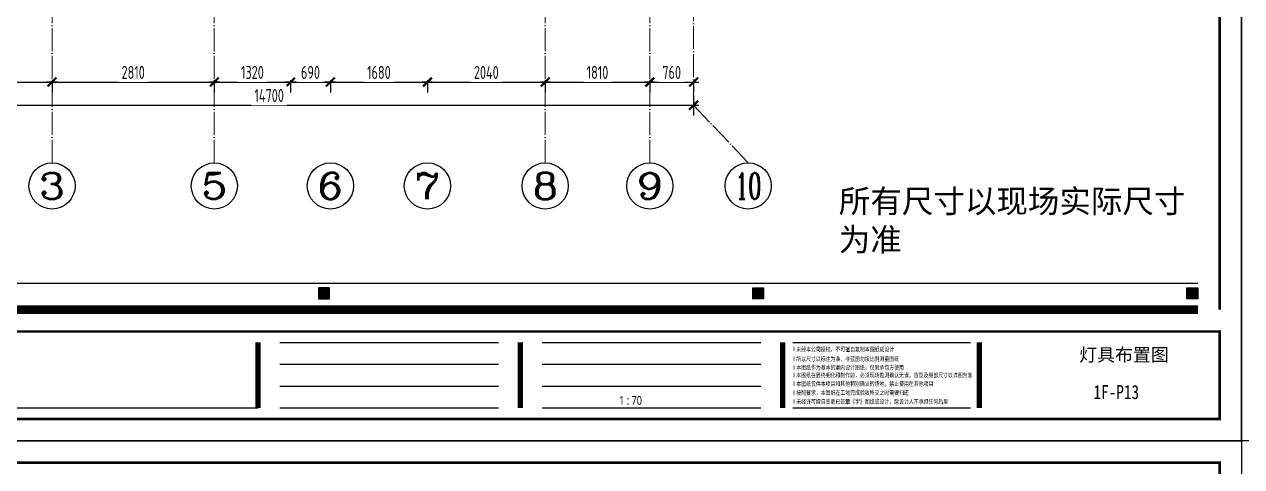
# Model space of a CAD drawing. Header units: inches. Extents: x -50945 to 250244, y -404780 to 18493.
# Drawn here: x 102028 to 123108, y -315326 to -307663 of the extents above; entities that cross this region are included whole.
import ezdxf
from ezdxf.enums import TextEntityAlignment as Align

# ---------------------------------------------------------------- set-up
doc = ezdxf.new("R2010")
doc.units = ezdxf.units.IN
doc.header["$MEASUREMENT"] = 0
doc.linetypes.add('DOTE', pattern=[2.42, 2, -0.2, 0.02, -0.2])
for name, color, linetype in [('0 @ 1 (1)', 7, 'Continuous'), ('15开关布置图-YJ', 2, 'Continuous'), ('AXIS', 1, 'Continuous'), ('AXIS_TEXT', 7, 'Continuous'), ('A图框', 7, 'Continuous'), ('D-ARCHI', 250, 'Continuous'), ('外标注', 50, 'Continuous')]:
    doc.layers.add(name, color=color, linetype=linetype)
doc.styles.add('04.YBC-外标注3.0', font='', dxfattribs={"width": 0.8, "height": 3})
doc.styles.add('05.YBC-内标注2.5', font='', dxfattribs={"width": 0.8, "height": 2.5})
doc.styles.add('_TCH_AXIS', font='COMPLEX', dxfattribs={"bigfont": 'GBCBIG'})
doc.styles.add('COMPLEX', font='COMPLEX')
doc.styles.add('HBA-DIMT', font='ARCHS.SHX', dxfattribs={"width": 0.8})
doc.styles.get("Standard").update_dxf_attribs({"font": 'Arial.ttf'})
doc.styles.add('宋体', font='', dxfattribs={"width": 0.8})
doc.styles.get('04.YBC-外标注3.0').set_extended_font_data('SimSun')
doc.styles.get('05.YBC-内标注2.5').set_extended_font_data('SimSun')
doc.styles.get('宋体').set_extended_font_data('SimSun')
doc.dimstyles.new('HBA_40', dxfattribs={"dimscale": 50, "dimtxt": 2.5, "dimasz": 0.1, "dimexe": 2, "dimexo": 2.5, "dimgap": 0.6, "dimtad": 1, "dimdec": 0, "dimrnd": 5, "dimzin": 0, "dimtxsty": 'HBA-DIMT', "dimblk": 'HBA_DIMENSION_TICK', "dimblk1": 'HBA_DIMENSION_TICK', "dimblk2": 'HBA_DIMENSION_TICK', "dimcen": 0.125, "dimclrd": 44, "dimclre": 44, "dimclrt": 2, "dimadec": 0, "dimazin": 0, "dimtfac": 1, "dimtdec": 0, "dimtix": 1, "dimtmove": 1, "dimatfit": 3, "dimldrblk": 'HBA_Leader_Dot', "dimfxl": 0, "dimtvp": 1, "dimtfill": 1, "dimtolj": 1, "dimtzin": 0, "dimarcsym": 0})

# ---------------------------------------------------------------- blocks, each defined once
blk = doc.blocks.new('gegeg')
at = {"layer": 'A图框'}
h = blk.add_hatch(color=256, dxfattribs=at)
h.dxf.hatch_style = 1
h.paths.add_polyline_path([(147800, -57733), (147975, -57733), (147975, -57558), (147800, -57558)])
h = blk.add_hatch(color=256, dxfattribs=at)
h.dxf.hatch_style = 1
h.paths.add_polyline_path([(154931, -57558), (154756, -57558), (154756, -57733), (154931, -57733)])
h = blk.add_hatch(color=256, dxfattribs=at)
h.dxf.hatch_style = 1
h.paths.add_polyline_path([(161887, -57558), (161712, -57558), (161712, -57733), (161887, -57733)])
for p, q in [((133887, -57482), (161887, -57482)), ((147184, -58433), (150684, -58433)), ((151384, -58433), (154884, -58433)), ((155398, -58433), (158242, -58433)), ((147184, -58783), (150684, -58783)), ((151384, -58783), (154884, -58783)), ((147184, -59133), (150684, -59133)), ((151384, -59133), (154884, -59133)), ((138761, -59483), (146834, -59483)), ((147184, -59483), (150684, -59483)), ((151384, -59483), (154884, -59483)), ((155398, -59483), (158242, -59483))]:
    blk.add_line(p, q, dxfattribs=at)
for points in [[(162587, -39218), (162587, -60008), (133187, -60008), (133187, -39218)], [(147975, -57558), (147800, -57558), (147800, -57733), (147975, -57733)], [(154756, -57558), (154931, -57558), (154931, -57733), (154756, -57733)], [(161712, -57558), (161887, -57558), (161887, -57733), (161712, -57733)]]:
    blk.add_lwpolyline(points, close=True, dxfattribs=at)
for points, const_width in [([(133537, -40125), (133537, -39568), (162237, -39568), (162237, -57908)], 42), ([(161887, -57908), (133887, -57908)], 140), ([(146834, -58433), (146834, -59483)], 84), ([(151034, -58433), (151034, -59483)], 84), ([(155234, -58433), (155234, -59483)], 84), ([(158387, -58433), (158387, -59483)], 84)]:
    blk.add_lwpolyline(points, dxfattribs=dict(at, const_width=const_width))
at = {"layer": 'A图框', "const_width": 42}
blk.add_lwpolyline([(133537, -58258), (162237, -58258), (162237, -59658), (133537, -59658)], close=True, dxfattribs=at)
at = {"layer": '0 @ 1 (1)', "insert": (152579, -59363), "char_height": 175, "width": 3199.54, "attachment_point": 4, "style": '05.YBC-内标注2.5'}
blk.add_mtext('{\\fMicrosoft YaHei|b0|i0|c134|p34;\\H0.8x; 1 : 70}', dxfattribs=at)
at = {"layer": 'A图框', "char_height": 70, "attachment_point": 1, "style": '04.YBC-外标注3.0'}
for s, width, insert in [('{\\fArial Unicode MS|b0|i0|c134|p0;l 未经本公司授权，不可擅自复制本图纸或设计}', 1842.18, (155405, -58508)), ('{\\fArial Unicode MS|b0|i0|c134|p0;l 所以尺寸以标注为准，非蓝图勿按比例测量图纸}', 1906.2, (155405, -58662)), ('{\\fArial Unicode MS|b0|i0|c134|p0;l 本图纸作为基本的室内设计图纸，仅限承包方使用}', 2550.12, (155405, -58801)), ('{\\fArial Unicode MS|b0|i0|c134|p0;l 本图纸在最终细化和制作前，必须现场勘测确认无误，造型及细部尺寸以详图为准}', 3701.19, (155405, -58923)), ('{\\fArial Unicode MS|b0|i0|c134|p0;l 本图纸仅供本项目和其他特别确认的场地，禁止使用在其他项目}', 3008.74, (155405, -59060)), ('{\\fArial Unicode MS|b0|i0|c134|p0;l 按照要求，本图纸在工地完成验收移交之时需要归还}', 1941.8, (155405, -59203)), ('{\\fArial Unicode MS|b0|i0|c134|p0;l 未经许可擅自变更已签章《字》图纸或设计，原设计人不承担任何后果}', 3026.66, (155405, -59346))]:
    blk.add_mtext_dynamic_manual_height_columns(s, width=width, gutter_width=1, heights=[0], dxfattribs=dict(at, insert=insert))
blk = doc.blocks.new('HBA_DIMENSION_TICK')
at = {"color": 0, "linetype": 'ByBlock'}
for p, q in [((-10, 0), (0, 0)), ((0, 0), (10, 0))]:
    blk.add_line(p, q, dxfattribs=at)
at = {"color": 50, "linetype": 'ByBlock'}
blk.add_solid([(-10, -7), (-7, -10), (7, 10), (10, 7)], dxfattribs=at)
blk = doc.blocks.new('*D705')
at = {"layer": 'Defpoints', "color": 0, "transparency": 16777216}
for p in [(98918, -308408), (102508, -308408), (102508, -308663)]:
    blk.add_point(p, dxfattribs=at)
at = {"layer": '外标注', "color": 44, "lineweight": -2, "transparency": 16777216}
for p, q in [((98918, -308633), (98918, -308843)), ((98927, -308663), (102499, -308663)), ((102508, -308633), (102508, -308843))]:
    blk.add_line(p, q, dxfattribs=at)
at = {"layer": '外标注', "color": 44, "lineweight": -2, "transparency": 16777216, "xscale": 9, "yscale": 9, "zscale": 9, "rotation": 180}
blk.add_blockref('HBA_DIMENSION_TICK', (98918, -308663), dxfattribs=at)
at = {"layer": '外标注', "color": 44, "lineweight": -2, "transparency": 16777216, "xscale": 9, "yscale": 9, "zscale": 9}
blk.add_blockref('HBA_DIMENSION_TICK', (102508, -308663), dxfattribs=at)
at = {"layer": '外标注', "color": 2, "transparency": 16777216, "insert": (100713, -308496), "char_height": 225, "attachment_point": 5, "style": 'HBA-DIMT', "bg_fill": 3, "box_fill_scale": 1.25, "bg_fill_color": 256, "bg_fill_true_color": 13158600, "bg_fill_transparency": 0}
blk.add_mtext('\\A1;3590', dxfattribs=at)
blk = doc.blocks.new('HBA_Leader_Dot')
at = {"color": 0, "linetype": 'ByBlock'}
blk.add_line((-5, 0), (-10, 0), dxfattribs=at)
at = {"color": 0, "linetype": 'ByBlock', "const_width": 5}
blk.add_lwpolyline([(-2.5, 0, 1), (2.5, 0, 1)], format="xyb", close=True, dxfattribs=at)
blk = doc.blocks.new('*D706')
at = {"layer": 'Defpoints', "color": 0, "transparency": 16777216}
for p in [(102508, -308408), (105318, -308408), (105318, -308663)]:
    blk.add_point(p, dxfattribs=at)
at = {"layer": '外标注', "color": 44, "lineweight": -2, "transparency": 16777216}
for p, q in [((102508, -308633), (102508, -308843)), ((102517, -308663), (105309, -308663)), ((105318, -308633), (105318, -308843))]:
    blk.add_line(p, q, dxfattribs=at)
at = {"layer": '外标注', "color": 44, "lineweight": -2, "transparency": 16777216, "xscale": 9, "yscale": 9, "zscale": 9, "rotation": 180}
blk.add_blockref('HBA_DIMENSION_TICK', (102508, -308663), dxfattribs=at)
at = {"layer": '外标注', "color": 44, "lineweight": -2, "transparency": 16777216, "xscale": 9, "yscale": 9, "zscale": 9}
blk.add_blockref('HBA_DIMENSION_TICK', (105318, -308663), dxfattribs=at)
at = {"layer": '外标注', "color": 2, "transparency": 16777216, "insert": (103913, -308496), "char_height": 225, "attachment_point": 5, "style": 'HBA-DIMT', "bg_fill": 3, "box_fill_scale": 1.25, "bg_fill_color": 256, "bg_fill_true_color": 13158600, "bg_fill_transparency": 0}
blk.add_mtext('\\A1;2810', dxfattribs=at)
blk = doc.blocks.new('*D707')
at = {"layer": 'Defpoints', "color": 0, "transparency": 16777216}
for p in [(105318, -308408), (106638, -308408), (106638, -308663)]:
    blk.add_point(p, dxfattribs=at)
at = {"layer": '外标注', "color": 44, "lineweight": -2, "transparency": 16777216}
for p, q in [((105318, -308633), (105318, -308843)), ((105327, -308663), (106629, -308663)), ((106638, -308633), (106638, -308843))]:
    blk.add_line(p, q, dxfattribs=at)
at = {"layer": '外标注', "color": 44, "lineweight": -2, "transparency": 16777216, "xscale": 9, "yscale": 9, "zscale": 9, "rotation": 180}
blk.add_blockref('HBA_DIMENSION_TICK', (105318, -308663), dxfattribs=at)
at = {"layer": '外标注', "color": 44, "lineweight": -2, "transparency": 16777216, "xscale": 9, "yscale": 9, "zscale": 9}
blk.add_blockref('HBA_DIMENSION_TICK', (106638, -308663), dxfattribs=at)
at = {"layer": '外标注', "color": 2, "transparency": 16777216, "insert": (105978, -308496), "char_height": 225, "attachment_point": 5, "style": 'HBA-DIMT', "bg_fill": 3, "box_fill_scale": 1.25, "bg_fill_color": 256, "bg_fill_true_color": 13158600, "bg_fill_transparency": 0}
blk.add_mtext('\\A1;1320', dxfattribs=at)
blk = doc.blocks.new('*D708')
at = {"layer": 'Defpoints', "color": 0, "transparency": 16777216}
for p in [(106638, -308408), (107328, -308408), (107328, -308663)]:
    blk.add_point(p, dxfattribs=at)
at = {"layer": '外标注', "color": 44, "lineweight": -2, "transparency": 16777216}
for p, q in [((106638, -308633), (106638, -308843)), ((106647, -308663), (107319, -308663)), ((107328, -308633), (107328, -308843))]:
    blk.add_line(p, q, dxfattribs=at)
at = {"layer": '外标注', "color": 44, "lineweight": -2, "transparency": 16777216, "xscale": 9, "yscale": 9, "zscale": 9, "rotation": 180}
blk.add_blockref('HBA_DIMENSION_TICK', (106638, -308663), dxfattribs=at)
at = {"layer": '外标注', "color": 44, "lineweight": -2, "transparency": 16777216, "xscale": 9, "yscale": 9, "zscale": 9}
blk.add_blockref('HBA_DIMENSION_TICK', (107328, -308663), dxfattribs=at)
at = {"layer": '外标注', "color": 2, "transparency": 16777216, "insert": (106983, -308496), "char_height": 225, "attachment_point": 5, "style": 'HBA-DIMT', "bg_fill": 3, "box_fill_scale": 1.25, "bg_fill_color": 256, "bg_fill_true_color": 13158600, "bg_fill_transparency": 0}
blk.add_mtext('\\A1;690', dxfattribs=at)
blk = doc.blocks.new('*D709')
at = {"layer": 'Defpoints', "color": 0, "transparency": 16777216}
for p in [(107328, -308408), (109008, -308408), (109008, -308663)]:
    blk.add_point(p, dxfattribs=at)
at = {"layer": '外标注', "color": 44, "lineweight": -2, "transparency": 16777216}
for p, q in [((107328, -308633), (107328, -308843)), ((107337, -308663), (108999, -308663)), ((109008, -308633), (109008, -308843))]:
    blk.add_line(p, q, dxfattribs=at)
at = {"layer": '外标注', "color": 44, "lineweight": -2, "transparency": 16777216, "xscale": 9, "yscale": 9, "zscale": 9, "rotation": 180}
blk.add_blockref('HBA_DIMENSION_TICK', (107328, -308663), dxfattribs=at)
at = {"layer": '外标注', "color": 44, "lineweight": -2, "transparency": 16777216, "xscale": 9, "yscale": 9, "zscale": 9}
blk.add_blockref('HBA_DIMENSION_TICK', (109008, -308663), dxfattribs=at)
at = {"layer": '外标注', "color": 2, "transparency": 16777216, "insert": (108168, -308496), "char_height": 225, "attachment_point": 5, "style": 'HBA-DIMT', "bg_fill": 3, "box_fill_scale": 1.25, "bg_fill_color": 256, "bg_fill_true_color": 13158600, "bg_fill_transparency": 0}
blk.add_mtext('\\A1;1680', dxfattribs=at)
blk = doc.blocks.new('*D710')
at = {"layer": 'Defpoints', "color": 0, "transparency": 16777216}
for p in [(109008, -308408), (111048, -308408), (111048, -308663)]:
    blk.add_point(p, dxfattribs=at)
at = {"layer": '外标注', "color": 44, "lineweight": -2, "transparency": 16777216}
for p, q in [((109008, -308633), (109008, -308843)), ((109017, -308663), (111039, -308663)), ((111048, -308633), (111048, -308843))]:
    blk.add_line(p, q, dxfattribs=at)
at = {"layer": '外标注', "color": 44, "lineweight": -2, "transparency": 16777216, "xscale": 9, "yscale": 9, "zscale": 9, "rotation": 180}
blk.add_blockref('HBA_DIMENSION_TICK', (109008, -308663), dxfattribs=at)
at = {"layer": '外标注', "color": 44, "lineweight": -2, "transparency": 16777216, "xscale": 9, "yscale": 9, "zscale": 9}
blk.add_blockref('HBA_DIMENSION_TICK', (111048, -308663), dxfattribs=at)
at = {"layer": '外标注', "color": 2, "transparency": 16777216, "insert": (110028, -308496), "char_height": 225, "attachment_point": 5, "style": 'HBA-DIMT', "bg_fill": 3, "box_fill_scale": 1.25, "bg_fill_color": 256, "bg_fill_true_color": 13158600, "bg_fill_transparency": 0}
blk.add_mtext('\\A1;2040', dxfattribs=at)
blk = doc.blocks.new('*D711')
at = {"layer": 'Defpoints', "color": 0, "transparency": 16777216}
for p in [(111048, -308408), (112858, -308408), (112858, -308663)]:
    blk.add_point(p, dxfattribs=at)
at = {"layer": '外标注', "color": 44, "lineweight": -2, "transparency": 16777216}
for p, q in [((111048, -308633), (111048, -308843)), ((111057, -308663), (112849, -308663)), ((112858, -308633), (112858, -308843))]:
    blk.add_line(p, q, dxfattribs=at)
at = {"layer": '外标注', "color": 44, "lineweight": -2, "transparency": 16777216, "xscale": 9, "yscale": 9, "zscale": 9, "rotation": 180}
blk.add_blockref('HBA_DIMENSION_TICK', (111048, -308663), dxfattribs=at)
at = {"layer": '外标注', "color": 44, "lineweight": -2, "transparency": 16777216, "xscale": 9, "yscale": 9, "zscale": 9}
blk.add_blockref('HBA_DIMENSION_TICK', (112858, -308663), dxfattribs=at)
at = {"layer": '外标注', "color": 2, "transparency": 16777216, "insert": (111953, -308496), "char_height": 225, "attachment_point": 5, "style": 'HBA-DIMT', "bg_fill": 3, "box_fill_scale": 1.25, "bg_fill_color": 256, "bg_fill_true_color": 13158600, "bg_fill_transparency": 0}
blk.add_mtext('\\A1;1810', dxfattribs=at)
blk = doc.blocks.new('*D712')
at = {"layer": 'Defpoints', "color": 0, "transparency": 16777216}
for p in [(112858, -308408), (113618, -308408), (113618, -308663)]:
    blk.add_point(p, dxfattribs=at)
at = {"layer": '外标注', "color": 44, "lineweight": -2, "transparency": 16777216}
for p, q in [((112858, -308633), (112858, -308843)), ((112867, -308663), (113609, -308663)), ((113618, -308633), (113618, -308843))]:
    blk.add_line(p, q, dxfattribs=at)
at = {"layer": '外标注', "color": 44, "lineweight": -2, "transparency": 16777216, "xscale": 9, "yscale": 9, "zscale": 9, "rotation": 180}
blk.add_blockref('HBA_DIMENSION_TICK', (112858, -308663), dxfattribs=at)
at = {"layer": '外标注', "color": 44, "lineweight": -2, "transparency": 16777216, "xscale": 9, "yscale": 9, "zscale": 9}
blk.add_blockref('HBA_DIMENSION_TICK', (113618, -308663), dxfattribs=at)
at = {"layer": '外标注', "color": 2, "transparency": 16777216, "insert": (113238, -308496), "char_height": 225, "attachment_point": 5, "style": 'HBA-DIMT', "bg_fill": 3, "box_fill_scale": 1.25, "bg_fill_color": 256, "bg_fill_true_color": 13158600, "bg_fill_transparency": 0}
blk.add_mtext('\\A1;760', dxfattribs=at)
blk = doc.blocks.new('*D713')
at = {"layer": 'Defpoints', "color": 0, "transparency": 16777216}
for p in [(98918, -308663), (113618, -308663), (113618, -309063)]:
    blk.add_point(p, dxfattribs=at)
at = {"layer": '外标注', "color": 44, "lineweight": -2, "transparency": 16777216}
for p, q in [((98918, -308888), (98918, -309243)), ((113618, -308888), (113618, -309243)), ((98927, -309063), (113609, -309063))]:
    blk.add_line(p, q, dxfattribs=at)
at = {"layer": '外标注', "color": 44, "lineweight": -2, "transparency": 16777216, "xscale": 9, "yscale": 9, "zscale": 9, "rotation": 180}
blk.add_blockref('HBA_DIMENSION_TICK', (98918, -309063), dxfattribs=at)
at = {"layer": '外标注', "color": 44, "lineweight": -2, "transparency": 16777216, "xscale": 9, "yscale": 9, "zscale": 9}
blk.add_blockref('HBA_DIMENSION_TICK', (113618, -309063), dxfattribs=at)
at = {"layer": '外标注', "color": 2, "transparency": 16777216, "insert": (106268, -308896), "char_height": 225, "attachment_point": 5, "style": 'HBA-DIMT', "bg_fill": 3, "box_fill_scale": 1.25, "bg_fill_color": 256, "bg_fill_true_color": 13158600, "bg_fill_transparency": 0}
blk.add_mtext('\\A1;14700', dxfattribs=at)
blk = doc.blocks.new('_AXISO')
blk.add_circle((0, 0), 0.5)
at = {"layer": 'AXIS_TEXT', "style": 'COMPLEX', "width": 1.041667}
blk.add_attdef('A', text='', height=0.56, dxfattribs=at).set_placement((-0.25, -0.28), (0.25, -0.28), align=Align.FIT)

msp = doc.modelspace()

# ---------------------------------------------------------------- block references
at = {"layer": '15开关布置图-YJ', "color": 2, "xscale": 1.081091401797356, "yscale": 1.081091401797356, "zscale": 1.081091401797356}
for p in [(-20880.44, -250002.3), (-52664.31, -272478.19)]:
    msp.add_blockref('gegeg', p, dxfattribs=at)
at = {"layer": 'AXIS'}
ref = msp.add_blockref('_AXISO', (102508.15, -310462.84), dxfattribs=dict(at, xscale=800, yscale=800, zscale=800))
ref.add_attrib('A', '3', dxfattribs={"layer": 'AXIS_TEXT', "height": 452.55, "style": '_TCH_AXIS', "width": 1.5}).set_placement((102281.88, -310689.12), (102734.42, -310689.12), align=Align.FIT)
ref = msp.add_blockref('_AXISO', (105318.15, -310462.84), dxfattribs=dict(at, xscale=800, yscale=800, zscale=800))
ref.add_attrib('A', '5', dxfattribs={"layer": 'AXIS_TEXT', "height": 452.55, "style": '_TCH_AXIS', "width": 1.5}).set_placement((105091.88, -310689.12), (105544.42, -310689.12), align=Align.FIT)
ref = msp.add_blockref('_AXISO', (107328.15, -310462.84), dxfattribs=dict(at, xscale=800, yscale=800, zscale=800))
ref.add_attrib('A', '6', dxfattribs={"layer": 'AXIS_TEXT', "height": 452.55, "style": '_TCH_AXIS', "width": 1.5}).set_placement((107101.88, -310689.12), (107554.42, -310689.12), align=Align.FIT)
ref = msp.add_blockref('_AXISO', (109008.15, -310462.84), dxfattribs=dict(at, xscale=800, yscale=800, zscale=800))
ref.add_attrib('A', '7', dxfattribs={"layer": 'AXIS_TEXT', "height": 452.55, "style": '_TCH_AXIS', "width": 1.5}).set_placement((108781.88, -310689.12), (109234.42, -310689.12), align=Align.FIT)
ref = msp.add_blockref('_AXISO', (111048.15, -310462.84), dxfattribs=dict(at, xscale=800, yscale=800, zscale=800))
ref.add_attrib('A', '8', dxfattribs={"layer": 'AXIS_TEXT', "height": 452.55, "style": '_TCH_AXIS', "width": 1.5}).set_placement((110821.88, -310689.12), (111274.42, -310689.12), align=Align.FIT)
ref = msp.add_blockref('_AXISO', (112858.45, -310462.84), dxfattribs=dict(at, xscale=800, yscale=800, zscale=800))
ref.add_attrib('A', '9', dxfattribs={"layer": 'AXIS_TEXT', "height": 452.55, "style": '_TCH_AXIS', "width": 1.5}).set_placement((112632.18, -310689.12), (113084.73, -310689.12), align=Align.FIT)
ref = msp.add_blockref('_AXISO', (114563.12, -310462.84), dxfattribs=dict(at, xscale=800, yscale=800, zscale=800))
ref.add_attrib('A', '10', dxfattribs={"layer": 'AXIS_TEXT', "height": 452.548, "style": '_TCH_AXIS', "width": 0.724138}).set_placement((114336.84, -310689.12), (114789.39, -310689.12), align=Align.FIT)

# ---------------------------------------------------------------- texts
at = {"color": 253, "insert": (120541.17, -313912.07), "char_height": 242.164, "attachment_point": 1, "style": '宋体'}
msp.add_mtext_dynamic_manual_height_columns('1F-P13', width=66.2668, gutter_width=16.21, heights=[0], dxfattribs=at)
at = {"layer": '15开关布置图-YJ', "color": 241, "insert": (116131.88, -310526.25), "char_height": 400, "attachment_point": 1}
msp.add_mtext_dynamic_manual_height_columns('{\\fArial Unicode MS|b0|i0|c134|p0;所有尺寸以现场实际尺寸为准}', width=6146.256, gutter_width=0.5, heights=[0], dxfattribs=at)
at = {"layer": 'A图框', "insert": (120295.21, -313274.15), "char_height": 227.0292, "attachment_point": 1}
msp.add_mtext_dynamic_manual_height_columns('{\\fArial Unicode MS|b0|i0|c134|p0;灯具布置图}', width=2770.8358, gutter_width=16.21, heights=[0], dxfattribs=at)

# ---------------------------------------------------------------- dimensions: what is measured, and where the dimension line sits
at = {"layer": '外标注'}
dim = msp.add_linear_dim(base=(102508.15, -308662.84), p1=(98918.45, -308407.8), p2=(102508.15, -308407.8), dimstyle='HBA_40', override={"dimscale": 90, "dimfxl": 200, "dimfxlon": 1}, dxfattribs=at)
dim.commit()
dim.dimension.update_dxf_attribs({"geometry": '*D705', "text_midpoint": (100713.3, -308496.34)})

# ---------------------------------------------------------------- next in the draw order: dimensions: what is measured, and where the dimension line sits
dim = msp.add_linear_dim(base=(105318.15, -308662.84), p1=(102508.15, -308407.8), p2=(105318.15, -308407.8), dimstyle='HBA_40', override={"dimscale": 90, "dimfxl": 200, "dimfxlon": 1}, dxfattribs=at)
dim.commit()
dim.dimension.update_dxf_attribs({"geometry": '*D706', "text_midpoint": (103913.15, -308496.34)})

# ---------------------------------------------------------------- next in the draw order: dimensions: what is measured, and where the dimension line sits
dim = msp.add_linear_dim(base=(106638.15, -308662.84), p1=(105318.15, -308407.8), p2=(106638.15, -308407.8), dimstyle='HBA_40', override={"dimscale": 90, "dimfxl": 200, "dimfxlon": 1}, dxfattribs=at)
dim.commit()
dim.dimension.update_dxf_attribs({"geometry": '*D707', "text_midpoint": (105978.15, -308496.34)})

# ---------------------------------------------------------------- next in the draw order: dimensions: what is measured, and where the dimension line sits
dim = msp.add_linear_dim(base=(107328.15, -308662.84), p1=(106638.15, -308407.8), p2=(107328.15, -308407.8), dimstyle='HBA_40', override={"dimscale": 90, "dimfxl": 200, "dimfxlon": 1}, dxfattribs=at)
dim.commit()
dim.dimension.update_dxf_attribs({"geometry": '*D708', "text_midpoint": (106983.15, -308496.34)})

# ---------------------------------------------------------------- next in the draw order: dimensions: what is measured, and where the dimension line sits
dim = msp.add_linear_dim(base=(109008.15, -308662.84), p1=(107328.15, -308407.8), p2=(109008.15, -308407.8), dimstyle='HBA_40', override={"dimscale": 90, "dimfxl": 200, "dimfxlon": 1}, dxfattribs=at)
dim.commit()
dim.dimension.update_dxf_attribs({"geometry": '*D709', "text_midpoint": (108168.15, -308496.34)})

# ---------------------------------------------------------------- next in the draw order: dimensions: what is measured, and where the dimension line sits
dim = msp.add_linear_dim(base=(111048.15, -308662.84), p1=(109008.15, -308407.8), p2=(111048.15, -308407.8), dimstyle='HBA_40', override={"dimscale": 90, "dimfxl": 200, "dimfxlon": 1}, dxfattribs=at)
dim.commit()
dim.dimension.update_dxf_attribs({"geometry": '*D710', "text_midpoint": (110028.15, -308496.34)})

# ---------------------------------------------------------------- next in the draw order: dimensions: what is measured, and where the dimension line sits
dim = msp.add_linear_dim(base=(112858.45, -308662.84), p1=(111048.15, -308407.8), p2=(112858.45, -308407.8), dimstyle='HBA_40', override={"dimscale": 90, "dimfxl": 200, "dimfxlon": 1}, dxfattribs=at)
dim.commit()
dim.dimension.update_dxf_attribs({"geometry": '*D711', "text_midpoint": (111953.3, -308496.34)})

# ---------------------------------------------------------------- next in the draw order: dimensions: what is measured, and where the dimension line sits
dim = msp.add_linear_dim(base=(113618.45, -308662.84), p1=(112858.45, -308407.8), p2=(113618.45, -308407.8), dimstyle='HBA_40', override={"dimscale": 90, "dimfxl": 200, "dimfxlon": 1}, dxfattribs=at)
dim.commit()
dim.dimension.update_dxf_attribs({"geometry": '*D712', "text_midpoint": (113238.45, -308496.34)})

# ---------------------------------------------------------------- next in the draw order: dimensions: what is measured, and where the dimension line sits
dim = msp.add_linear_dim(base=(113618.45, -309062.84), p1=(98918.45, -308662.84), p2=(113618.45, -308662.84), dimstyle='HBA_40', override={"dimscale": 90, "dimfxl": 200, "dimfxlon": 1}, dxfattribs=at)
dim.commit()
dim.dimension.update_dxf_attribs({"geometry": '*D713', "text_midpoint": (106268.45, -308896.34)})

# ---------------------------------------------------------------- next in the draw order: linework, layer by layer
at = {"layer": 'D-ARCHI', "color": 251, "linetype": 'DOTE', "lineweight": 5, "ltscale": 200}
for p, q in [((113618.45, -309062.84), (113618.45, -295114.27)), ((112858.45, -310062.84), (112858.45, -302534.51)), ((102508.15, -310062.84), (102508.15, -303734.51)), ((105318.15, -310062.84), (105318.15, -303734.51)), ((111048.15, -310062.84), (111048.15, -303734.51)), ((113618.45, -309065.34), (114563.12, -310062.84))]:
    msp.add_line(p, q, dxfattribs=at)

# ---------------------------------------------------------------- next in the draw order: block references
at = {"layer": '15开关布置图-YJ', "color": 2, "xscale": 1.081091401797356, "yscale": 1.081091401797356, "zscale": 1.081091401797356}
msp.add_blockref('gegeg', (-52664.53, -250002.3), dxfattribs=at)

doc.saveas('drawing.dxf')
